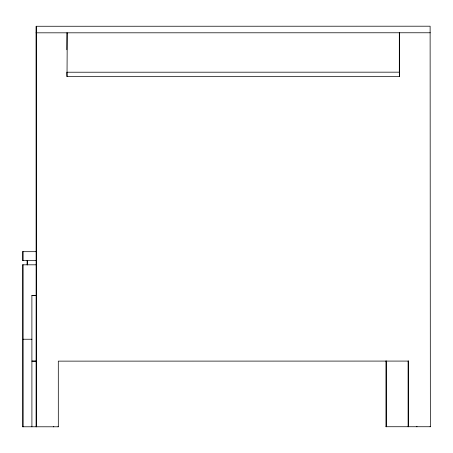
<?xml version="1.0" encoding="UTF-8"?>
<svg xmlns="http://www.w3.org/2000/svg" width="453" height="453" viewBox="0 0 453 453"><rect width="100%" height="100%" fill="white"/><g stroke="black" fill="none" stroke-linecap="round" stroke-linejoin="round"><path stroke-width="0.68" d="M66.818 49.768L66.914 32.82L67.254 32.82L67.016 76.597L399.659 76.546L399.654 32.775L399.308 32.775L399.314 72.31M36.195 26.263L36.427 426.8L36.081 426.8L36.195 26.263L430.118 26.2L430.35 426.737L385.962 426.732L385.95 360.956M399.489 72.169L66.84 72.22L67.016 76.597M430.293 32.769L36.025 32.826M22.65 251.687L23.131 251.687L23.131 260.441L22.65 260.441L22.65 251.687L36.574 251.681M22.65 260.441L36.619 260.441M22.65 264.818L23.131 264.818L23.16 426.783L22.678 426.783L22.65 264.818L36.619 264.818M31.914 426.783L31.891 295.458L36.127 295.458M23.143 339.235L31.897 339.235M36.138 361.12L31.903 361.12L36.665 361.126M408.453 361.081L408.113 361.081L408.119 426.743L408.464 426.743L408.453 361.081L58.301 361.132L58.312 426.794L22.678 426.783M27.508 264.818L27.095 264.818L27.095 260.441L27.44 260.441L27.44 264.818M31.891 295.458L36.653 295.464M386.086 361.069L386.432 361.069L386.443 426.732L385.962 426.732M416.596 426.726L417.077 426.726M430.005 426.737L430.35 426.737M53.312 426.777L53.794 426.777M57.967 426.794L58.312 426.794M399.552 72.678L399.659 76.546M408.317 361.064L408.329 426.726"/></g></svg>
